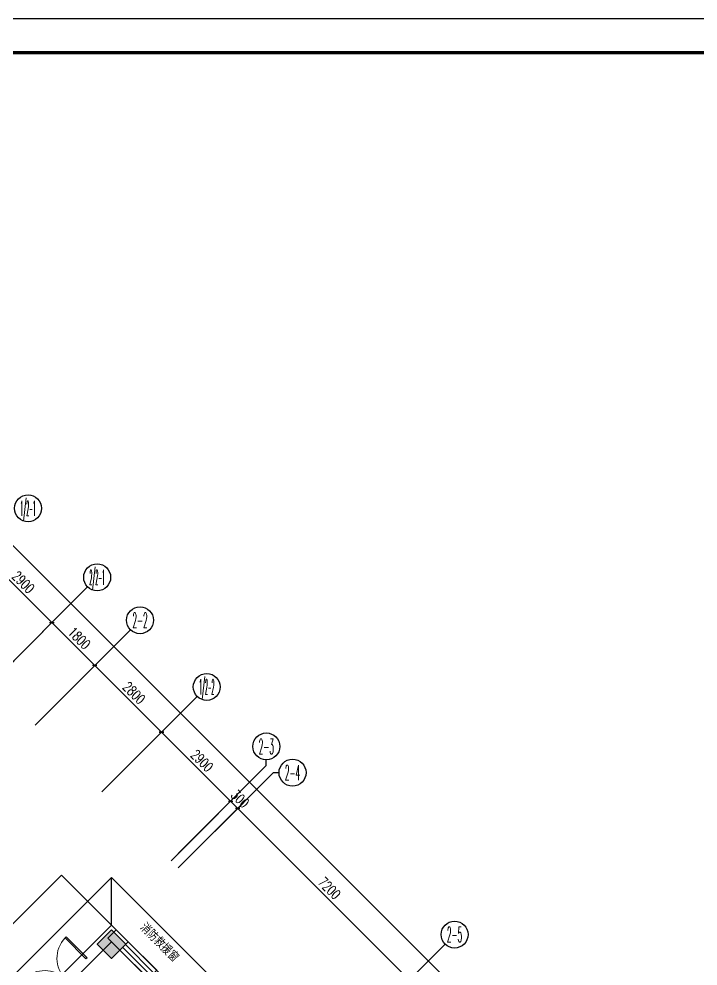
# Model space of a CAD drawing. Extents: x 815029915 to 815825525, y 579155098 to 579748855.
# Drawn here: x 815367232 to 815387385, y 579476203 to 579504327 of the extents above; entities that cross this region are included whole.
import ezdxf
from ezdxf.enums import TextEntityAlignment as Align

# ---------------------------------------------------------------- set-up
doc = ezdxf.new("R2010")
doc.units = 0
doc.header["$LTSCALE"] = 100
doc.header["$MEASUREMENT"] = 0
for name, color, linetype in [('AXIS', 3, 'Continuous'), ('AXIS_TEXT', 7, 'Continuous'), ('COLUMN', 9, 'Continuous'), ('GROUND', 2, 'Continuous'), ('PUB_TEXT', 7, 'Continuous'), ('STAIR', 2, 'Continuous'), ('WALL', 9, 'Continuous'), ('WINDOW', 4, 'Continuous'), ('ZG-图框层', 4, 'Continuous'), ('zm', 1, 'Continuous')]:
    doc.layers.add(name, color=color, linetype=linetype)
doc.layers.add('柱填充', color=9, linetype='Continuous', lineweight=18)
doc.layers.add('砼柱', color=2, linetype='Continuous', lineweight=35)
doc.styles.add('_TCH_AXIS', font='COMPLEX', dxfattribs={"bigfont": 'GBCBIG'})
doc.styles.add('_TCH_DIM_T3', font='SIMPLEX', dxfattribs={"width": 0.705882, "bigfont": 'GBCBIG'})
doc.styles.add('COMPLEX', font='COMPLEX')
doc.styles.add('宋体-TK', font='', dxfattribs={"width": 0.8})
doc.styles.get('宋体-TK').set_extended_font_data('SimSun')
doc.dimstyles.new('_TCH_ARCH-100', dxfattribs={"dimscale": 100, "dimtxt": 2.975, "dimasz": 1, "dimexe": 2.5, "dimexo": 3, "dimgap": 1, "dimtad": 1, "dimdec": 0, "dimzin": 0, "dimdsep": 46, "dimtxsty": '_TCH_DIM_T3', "dimblk": 'ARCHTICK', "dimcen": 0.09, "dimclrt": 7, "dimazin": 2, "dimtfac": 1, "dimtdec": 0, "dimtix": 1, "dimtmove": 2, "dimatfit": 3, "dimfxl": 0, "dimtolj": 1, "dimtzin": 0, "dimarcsym": 0})

# ---------------------------------------------------------------- blocks, each defined once
blk = doc.blocks.new('$DorLib2D$00000002')
for p, q in [((-0.5, 0), (-0.5, 0.4875)), ((-0.475, 0.4875), (-0.5, 0.4875)), ((-0.475, 0), (-0.475, 0.4875)), ((0.475, 0), (0.475, 0.4875)), ((0.475, 0.4875), (0.5, 0.4875)), ((0.5, 0), (0.5, 0.4875)), ((-0.5, 0), (-0.475, 0)), ((0.5, 0), (0.475, 0))]:
    blk.add_line(p, q)
at = {"lineweight": 13}
for centre, start, end in [((-0.4875, 0), 0, 88.53072), ((0.4875, 0), 91.46928, 180)]:
    blk.add_arc(centre, 0.4875, start, end, dxfattribs=at)
blk = doc.blocks.new('$TCHSYS$WIN2D')
for p, q in [((-0.5, 0.5), (0.5, 0.5)), ((-0.5, 0.5), (-0.5, -0.5)), ((0.5, 0.5), (0.5, -0.5)), ((0.5, 0.167), (-0.5, 0.167)), ((0.5, -0.167), (-0.5, -0.167)), ((-0.5, -0.5), (0.5, -0.5))]:
    blk.add_line(p, q)
blk = doc.blocks.new('_AXISO')
blk.add_circle((0, 0), 0.5)
at = {"layer": 'AXIS_TEXT', "style": 'COMPLEX', "width": 1.041667}
blk.add_attdef('A', text='', height=0.56, dxfattribs=at).set_placement((-0.25, -0.28), (0.25, -0.28), align=Align.FIT)
blk = doc.blocks.new('_ArchTick')
at = {"color": 0, "linetype": 'ByBlock', "const_width": 0.4}
blk.add_lwpolyline([(-0.5, -0.5), (0.5, 0.5)], dxfattribs=at)
blk = doc.blocks.new('*D352')
at = {"layer": 'AXIS', "color": 0, "lineweight": -2, "transparency": 16777216}
for p, q in [((815363683, 579487815), (815365982, 579490113)), ((815365805, 579489936), (815403281, 579452460)), ((815401160, 579450338), (815403458, 579452636))]:
    blk.add_line(p, q, dxfattribs=at)
at = {"layer": 'Defpoints', "color": 0, "transparency": 16777216}
for p in [(815363471, 579487603), (815403281, 579452460), (815400948, 579450126)]:
    blk.add_point(p, dxfattribs=at)
at = {"layer": 'AXIS', "color": 0, "lineweight": -2, "transparency": 16777216, "xscale": 100, "yscale": 100, "zscale": 100}
for p, rotation in [((815365805, 579489936), 135.0000000001822), ((815403281, 579452460), 315.0000000001822)]:
    blk.add_blockref('_ArchTick', p, dxfattribs=dict(at, rotation=rotation))
at = {"layer": 'AXIS', "color": 7, "transparency": 16777216, "insert": (815384719, 579471374), "char_height": 297.5, "attachment_point": 5, "rotation": 315, "style": '_TCH_DIM_T3'}
blk.add_mtext('\\A1;53000', dxfattribs=at)
blk = doc.blocks.new('*D354')
at = {"layer": 'AXIS', "color": 0, "lineweight": -2, "transparency": 16777216}
for p, q in [((815364603, 579486896), (815366335, 579488628)), ((815366158, 579488451), (815368209, 579486401)), ((815366653, 579484845), (815368386, 579486578))]:
    blk.add_line(p, q, dxfattribs=at)
at = {"layer": 'Defpoints', "color": 0, "transparency": 16777216}
for p in [(815364391, 579486684), (815368209, 579486401), (815366441, 579484633)]:
    blk.add_point(p, dxfattribs=at)
at = {"layer": 'AXIS', "color": 0, "lineweight": -2, "transparency": 16777216, "xscale": 100, "yscale": 100, "zscale": 100}
for p, rotation in [((815366158, 579488451), 135), ((815368209, 579486401), 315)]:
    blk.add_blockref('_ArchTick', p, dxfattribs=dict(at, rotation=rotation))
at = {"layer": 'AXIS', "color": 7, "transparency": 16777216, "insert": (815367360, 579487602), "char_height": 297.5, "attachment_point": 5, "rotation": 315, "style": '_TCH_DIM_T3'}
blk.add_mtext('\\A1;2900', dxfattribs=at)
blk = doc.blocks.new('*D355')
at = {"layer": 'AXIS', "color": 0, "lineweight": -2, "transparency": 16777216}
for p, q in [((815366653, 579484845), (815368386, 579486578)), ((815368209, 579486401), (815369482, 579485128)), ((815367926, 579483572), (815369658, 579485305))]:
    blk.add_line(p, q, dxfattribs=at)
at = {"layer": 'Defpoints', "color": 0, "transparency": 16777216}
for p in [(815369482, 579485128), (815366441, 579484633), (815367714, 579483360)]:
    blk.add_point(p, dxfattribs=at)
at = {"layer": 'AXIS', "color": 0, "lineweight": -2, "transparency": 16777216, "xscale": 100, "yscale": 100, "zscale": 100}
for p, rotation in [((815368209, 579486401), 135), ((815369482, 579485128), 315)]:
    blk.add_blockref('_ArchTick', p, dxfattribs=dict(at, rotation=rotation))
at = {"layer": 'AXIS', "color": 7, "transparency": 16777216, "insert": (815369021, 579485940), "char_height": 297.5, "attachment_point": 5, "rotation": 315, "style": '_TCH_DIM_T3'}
blk.add_mtext('\\A1;1800', dxfattribs=at)
blk = doc.blocks.new('*D356')
at = {"layer": 'AXIS', "color": 0, "lineweight": -2, "transparency": 16777216}
for p, q in [((815367926, 579483572), (815369658, 579485305)), ((815369482, 579485128), (815371462, 579483148)), ((815369906, 579481592), (815371638, 579483325))]:
    blk.add_line(p, q, dxfattribs=at)
at = {"layer": 'Defpoints', "color": 0, "transparency": 16777216}
for p in [(815367714, 579483360), (815371462, 579483148), (815369694, 579481380)]:
    blk.add_point(p, dxfattribs=at)
at = {"layer": 'AXIS', "color": 0, "lineweight": -2, "transparency": 16777216, "xscale": 100, "yscale": 100, "zscale": 100}
for p, rotation in [((815369482, 579485128), 135), ((815371462, 579483148), 315)]:
    blk.add_blockref('_ArchTick', p, dxfattribs=dict(at, rotation=rotation))
at = {"layer": 'AXIS', "color": 7, "transparency": 16777216, "insert": (815370648, 579484314), "char_height": 297.5, "attachment_point": 5, "rotation": 315, "style": '_TCH_DIM_T3'}
blk.add_mtext('\\A1;2800', dxfattribs=at)
blk = doc.blocks.new('*D357')
at = {"layer": 'AXIS', "color": 0, "lineweight": -2, "transparency": 16777216}
for p, q in [((815369906, 579481592), (815371638, 579483325)), ((815371462, 579483148), (815373512, 579481097)), ((815371957, 579479542), (815373689, 579481274))]:
    blk.add_line(p, q, dxfattribs=at)
at = {"layer": 'Defpoints', "color": 0, "transparency": 16777216}
for p in [(815369694, 579481380), (815373512, 579481097), (815371744, 579479330)]:
    blk.add_point(p, dxfattribs=at)
at = {"layer": 'AXIS', "color": 0, "lineweight": -2, "transparency": 16777216, "xscale": 100, "yscale": 100, "zscale": 100}
for p, rotation in [((815371462, 579483148), 135), ((815373512, 579481097), 315)]:
    blk.add_blockref('_ArchTick', p, dxfattribs=dict(at, rotation=rotation))
at = {"layer": 'AXIS', "color": 7, "transparency": 16777216, "insert": (815372663, 579482299), "char_height": 297.5, "attachment_point": 5, "rotation": 315, "style": '_TCH_DIM_T3'}
blk.add_mtext('\\A1;2900', dxfattribs=at)
blk = doc.blocks.new('*D358')
at = {"layer": 'AXIS', "color": 0, "lineweight": -2, "transparency": 16777216}
for p, q in [((815371957, 579479542), (815373689, 579481274)), ((815373512, 579481097), (815373442, 579481168)), ((815372169, 579479330), (815373901, 579481062)), ((815373512, 579481097), (815373724, 579480885)), ((815373724, 579480885), (815373795, 579480815))]:
    blk.add_line(p, q, dxfattribs=at)
at = {"layer": 'Defpoints', "color": 0, "transparency": 16777216}
for p in [(815373724, 579480885), (815371744, 579479330), (815371957, 579479118)]:
    blk.add_point(p, dxfattribs=at)
at = {"layer": 'AXIS', "color": 0, "lineweight": -2, "transparency": 16777216, "xscale": 100, "yscale": 100, "zscale": 100}
for p, rotation in [((815373512, 579481097), 315), ((815373724, 579480885), 135)]:
    blk.add_blockref('_ArchTick', p, dxfattribs=dict(at, rotation=rotation))
at = {"layer": 'AXIS', "color": 7, "transparency": 16777216, "insert": (815373794, 579481167), "char_height": 297.5, "attachment_point": 5, "rotation": 315, "style": '_TCH_DIM_T3'}
blk.add_mtext('\\A1;300', dxfattribs=at)
blk = doc.blocks.new('*D359')
at = {"layer": 'AXIS', "color": 0, "lineweight": -2, "transparency": 16777216}
for p, q in [((815372169, 579479330), (815373901, 579481062)), ((815373724, 579480885), (815378816, 579475794)), ((815377260, 579474239), (815378992, 579475971))]:
    blk.add_line(p, q, dxfattribs=at)
at = {"layer": 'Defpoints', "color": 0, "transparency": 16777216}
for p in [(815371957, 579479118), (815378816, 579475794), (815377048, 579474026)]:
    blk.add_point(p, dxfattribs=at)
at = {"layer": 'AXIS', "color": 0, "lineweight": -2, "transparency": 16777216, "xscale": 100, "yscale": 100, "zscale": 100}
for p, rotation in [((815373724, 579480885), 135), ((815378816, 579475794), 315)]:
    blk.add_blockref('_ArchTick', p, dxfattribs=dict(at, rotation=rotation))
at = {"layer": 'AXIS', "color": 7, "transparency": 16777216, "insert": (815376446, 579478516), "char_height": 297.5, "attachment_point": 5, "rotation": 315, "style": '_TCH_DIM_T3'}
blk.add_mtext('\\A1;7200', dxfattribs=at)
blk = doc.blocks.new('ll')
at = {"layer": 'ZG-图框层'}
blk.add_lwpolyline([(815136770, 579524220), (815255670, 579524220), (815255670, 579608320), (815136770, 579608320)], close=True, dxfattribs=at)

msp = doc.modelspace()

# ---------------------------------------------------------------- hatches: boundary and pattern name
at = {"layer": '柱填充', "lineweight": 18}
msp.add_hatch(color=250, dxfattribs=at).paths.add_polyline_path([(815369977.6, 579477279.1), (815369553.3, 579476854.8), (815369977.6, 579476430.5), (815370401.9, 579476854.8)])

# ---------------------------------------------------------------- linework, layer by layer
for p, q in [((815369976.7, 579477420.5), (815366370.4, 579473814.2)), ((815395079, 579452318.2), (815369976.7, 579477420.5))]:
    msp.add_line(p, q)
at = {"color": 2}
msp.add_line((815369976.7, 579476925.5), (815372062.6, 579474839.5), dxfattribs=at)
at = {"layer": 'AXIS'}
for p, q in [((815366441.1, 579484633), (815369269.6, 579487461.4)), ((815367713.9, 579483360.2), (815370542.4, 579486188.6)), ((815369693.8, 579481380.3), (815372522.3, 579484208.7)), ((815374572.9, 579482158.1), (815374572.9, 579482323.8)), ((815371744.4, 579479329.7), (815374572.9, 579482158.1)), ((815371956.6, 579479117.5), (815374785, 579481946)), ((815374785, 579481946), (815374950.7, 579481946)), ((815377047.7, 579474026.4), (815379876.2, 579476854.8))]:
    msp.add_line(p, q, dxfattribs=at)
at = {"layer": 'COLUMN'}
msp.add_lwpolyline([(815369977.6, 579476430.5), (815370401.9, 579476854.8), (815369977.6, 579477279.1), (815369553.3, 579476854.8)], close=True, dxfattribs=at)
at = {"layer": 'GROUND'}
msp.add_line((815369976.7, 579477420.5), (815369976.7, 579478834.7), dxfattribs=at)
for points in [[(815357166.1, 579459616.7), (815357166.1, 579463643.9), (815376340.6, 579444469.3), (815374007.2, 579442135.9), (815384189.5, 579431953.5), (815394371.9, 579442135.9), (815390341.4, 579446166.4), (815396493.2, 579452318.2), (815369976.7, 579478834.7), (815366370.4, 579475228.5), (815358382.2, 579483216.7), (815357166.1, 579483216.7), (815357166.1, 579484716.7), (815341866.1, 579484716.7), (815341866.1, 579485616.7), (815333466.1, 579485616.7), (815333466.1, 579478716.7), (815329866.1, 579478716.7), (815329866.1, 579481716.7), (815309466.1, 579481716.7)], [(815356166.1, 579459616.7), (815356166.1, 579466058.1), (815377754.9, 579444469.3), (815375421.4, 579442135.9), (815384189.5, 579433367.7), (815392957.6, 579442135.9), (815388927.1, 579446166.4), (815395079, 579452318.2), (815369976.7, 579477420.5), (815366370.4, 579473814.2), (815357968, 579482216.7), (815356166.1, 579482216.7), (815356166.1, 579483716.7), (815340866.1, 579483716.7), (815340866.1, 579484616.7), (815334466.1, 579484616.7), (815334466.1, 579477716.7), (815328866.1, 579477716.7), (815328866.1, 579480716.7), (815310466.1, 579480716.7)]]:
    msp.add_lwpolyline(points, dxfattribs=at)
at = {"layer": 'STAIR'}
for p, q in [((815368491.8, 579478905.4), (815364885.5, 579475299.2)), ((815369976.7, 579477420.5), (815368491.8, 579478905.4))]:
    msp.add_line(p, q, dxfattribs=at)
at = {"layer": 'WALL'}
for p, q in [((815366229, 579473672.8), (815369976.7, 579477420.5)), ((815370118.1, 579477279.1), (815369870.6, 579477031.6)), ((815370118.1, 579477279.1), (815370471.7, 579476925.5)), ((815369870.6, 579477031.6), (815370224.2, 579476678)), ((815366476.5, 579473425.3), (815369976.7, 579476925.5))]:
    msp.add_line(p, q, dxfattribs=at)
msp.add_lwpolyline([(815370471.7, 579476925.5), (815370224.2, 579476678)], dxfattribs=at)
at = {"layer": 'ZG-图框层'}
msp.add_lwpolyline([(815288638.1, 579420226.5), (815407538.1, 579420226.5), (815407538.1, 579504326.5), (815288638.1, 579504326.5)], close=True, dxfattribs=at)
at = {"layer": 'ZG-图框层', "const_width": 100}
msp.add_lwpolyline([(815291138.1, 579421226.5), (815406538.1, 579421226.5), (815406538.1, 579503326.5), (815291138.1, 579503326.5)], close=True, dxfattribs=at)
at = {"layer": '砼柱', "color": 3, "lineweight": 35}
msp.add_lwpolyline([(815369977.6, 579477279.1), (815369553.3, 579476854.8), (815369977.6, 579476430.5), (815370401.9, 579476854.8)], close=True, dxfattribs=at)

# ---------------------------------------------------------------- block references
at = {"layer": 'AXIS'}
ref = msp.add_blockref('_AXISO', (815367501.8, 579489794.9), dxfattribs=dict(at, xscale=800, yscale=800, zscale=800))
ref.add_attrib('A', '1/2-1', dxfattribs={"color": 7, "height": 452.55, "style": '_TCH_AXIS', "width": 0.228261}).set_placement((815367275.5, 579489568.6), (815367728.1, 579489568.6), align=Align.FIT)
ref = msp.add_blockref('_AXISO', (815369552.4, 579487744.2), dxfattribs=dict(at, xscale=800, yscale=800, zscale=800))
ref.add_attrib('A', '2/2-1', dxfattribs={"color": 7, "height": 452.55, "style": '_TCH_AXIS', "width": 0.216495}).set_placement((815369326.1, 579487518), (815369778.7, 579487518), align=Align.FIT)
ref = msp.add_blockref('_AXISO', (815370825.2, 579486471.5), dxfattribs=dict(at, xscale=800, yscale=800, zscale=800))
ref.add_attrib('A', '2-2', dxfattribs={"color": 7, "height": 452.55, "style": '_TCH_AXIS', "width": 0.35}).set_placement((815370598.9, 579486245.2), (815371051.5, 579486245.2), align=Align.FIT)
ref = msp.add_blockref('_AXISO', (815372805.1, 579484491.6), dxfattribs=dict(at, xscale=800, yscale=800, zscale=800))
ref.add_attrib('A', '1/2-2', dxfattribs={"color": 7, "height": 452.55, "style": '_TCH_AXIS', "width": 0.216495}).set_placement((815372578.8, 579484265.3), (815373031.4, 579484265.3), align=Align.FIT)
ref = msp.add_blockref('_AXISO', (815374572.9, 579482723.8), dxfattribs=dict(at, xscale=800, yscale=800, zscale=800))
ref.add_attrib('A', '2-3', dxfattribs={"color": 7, "height": 452.55, "style": '_TCH_AXIS', "width": 0.35}).set_placement((815374346.6, 579482497.5), (815374799.1, 579482497.5), align=Align.FIT)
ref = msp.add_blockref('_AXISO', (815375350.7, 579481946), dxfattribs=dict(at, xscale=800, yscale=800, zscale=800))
ref.add_attrib('A', '2-4', dxfattribs={"color": 7, "height": 452.55, "style": '_TCH_AXIS', "width": 0.33871}).set_placement((815375124.4, 579481719.7), (815375577, 579481719.7), align=Align.FIT)
ref = msp.add_blockref('_AXISO', (815380159, 579477137.6), dxfattribs=dict(at, xscale=800, yscale=800, zscale=800))
ref.add_attrib('A', '2-5', dxfattribs={"color": 7, "height": 452.55, "style": '_TCH_AXIS', "width": 0.35}).set_placement((815379932.7, 579476911.4), (815380385.3, 579476911.4), align=Align.FIT)
at = {"layer": 'WINDOW'}
for name, p, xscale, yscale, zscale, rotation in [('$DorLib2D$00000002', (815368615.5, 579475811.8), -1800, 1800, 1800, 45), ('$TCHSYS$WIN2D', (815370772.2, 579476377.5), 1200.000000030537, -350, 1200.000000030537, 315.0000000000008)]:
    msp.add_blockref(name, p, dxfattribs=dict(at, xscale=xscale, yscale=yscale, zscale=zscale, rotation=rotation))
at = {"layer": 'zm', "color": 1}
msp.add_blockref('ll', (151868, -103993.4), dxfattribs=at)

# ---------------------------------------------------------------- texts
at = {"layer": 'PUB_TEXT', "style": '宋体-TK', "width": 0.8}
msp.add_text('消防救援窗', height=264.35, rotation=315, dxfattribs=at).set_placement((815370810.9, 579477335.5))

# ---------------------------------------------------------------- dimensions: what is measured, and where the dimension line sits
at = {"layer": 'AXIS'}
for p1, p2, distance, picture, middle in [((815363471.3, 579487602.8), (815400948, 579450126.2), 3300, '*D352', (815384719, 579471373.8)), ((815364390.5, 579486683.6), (815366441.1, 579484633), 2500, '*D354', (815367359.5, 579487601.9)), ((815366441.1, 579484633), (815367713.9, 579483360.2), 2500, '*D355', (815369021.2, 579485940.2)), ((815367713.9, 579483360.2), (815369693.8, 579481380.3), 2500, '*D356', (815370647.5, 579484313.9)), ((815369693.8, 579481380.3), (815371744.4, 579479329.7), 2500, '*D357', (815372662.8, 579482298.6)), ((815371744.4, 579479329.7), (815371956.6, 579479117.5), 2500, '*D358', (815373794.2, 579481167.3)), ((815371956.6, 579479117.5), (815377047.7, 579474026.4), 2500, '*D359', (815376445.8, 579478515.6))]:
    dim = msp.add_aligned_dim(p1=p1, p2=p2, distance=distance, dimstyle='_TCH_ARCH-100', dxfattribs=at)
    dim.commit()
    dim.dimension.update_dxf_attribs({"geometry": picture, "text_midpoint": middle})

doc.saveas('drawing.dxf')
